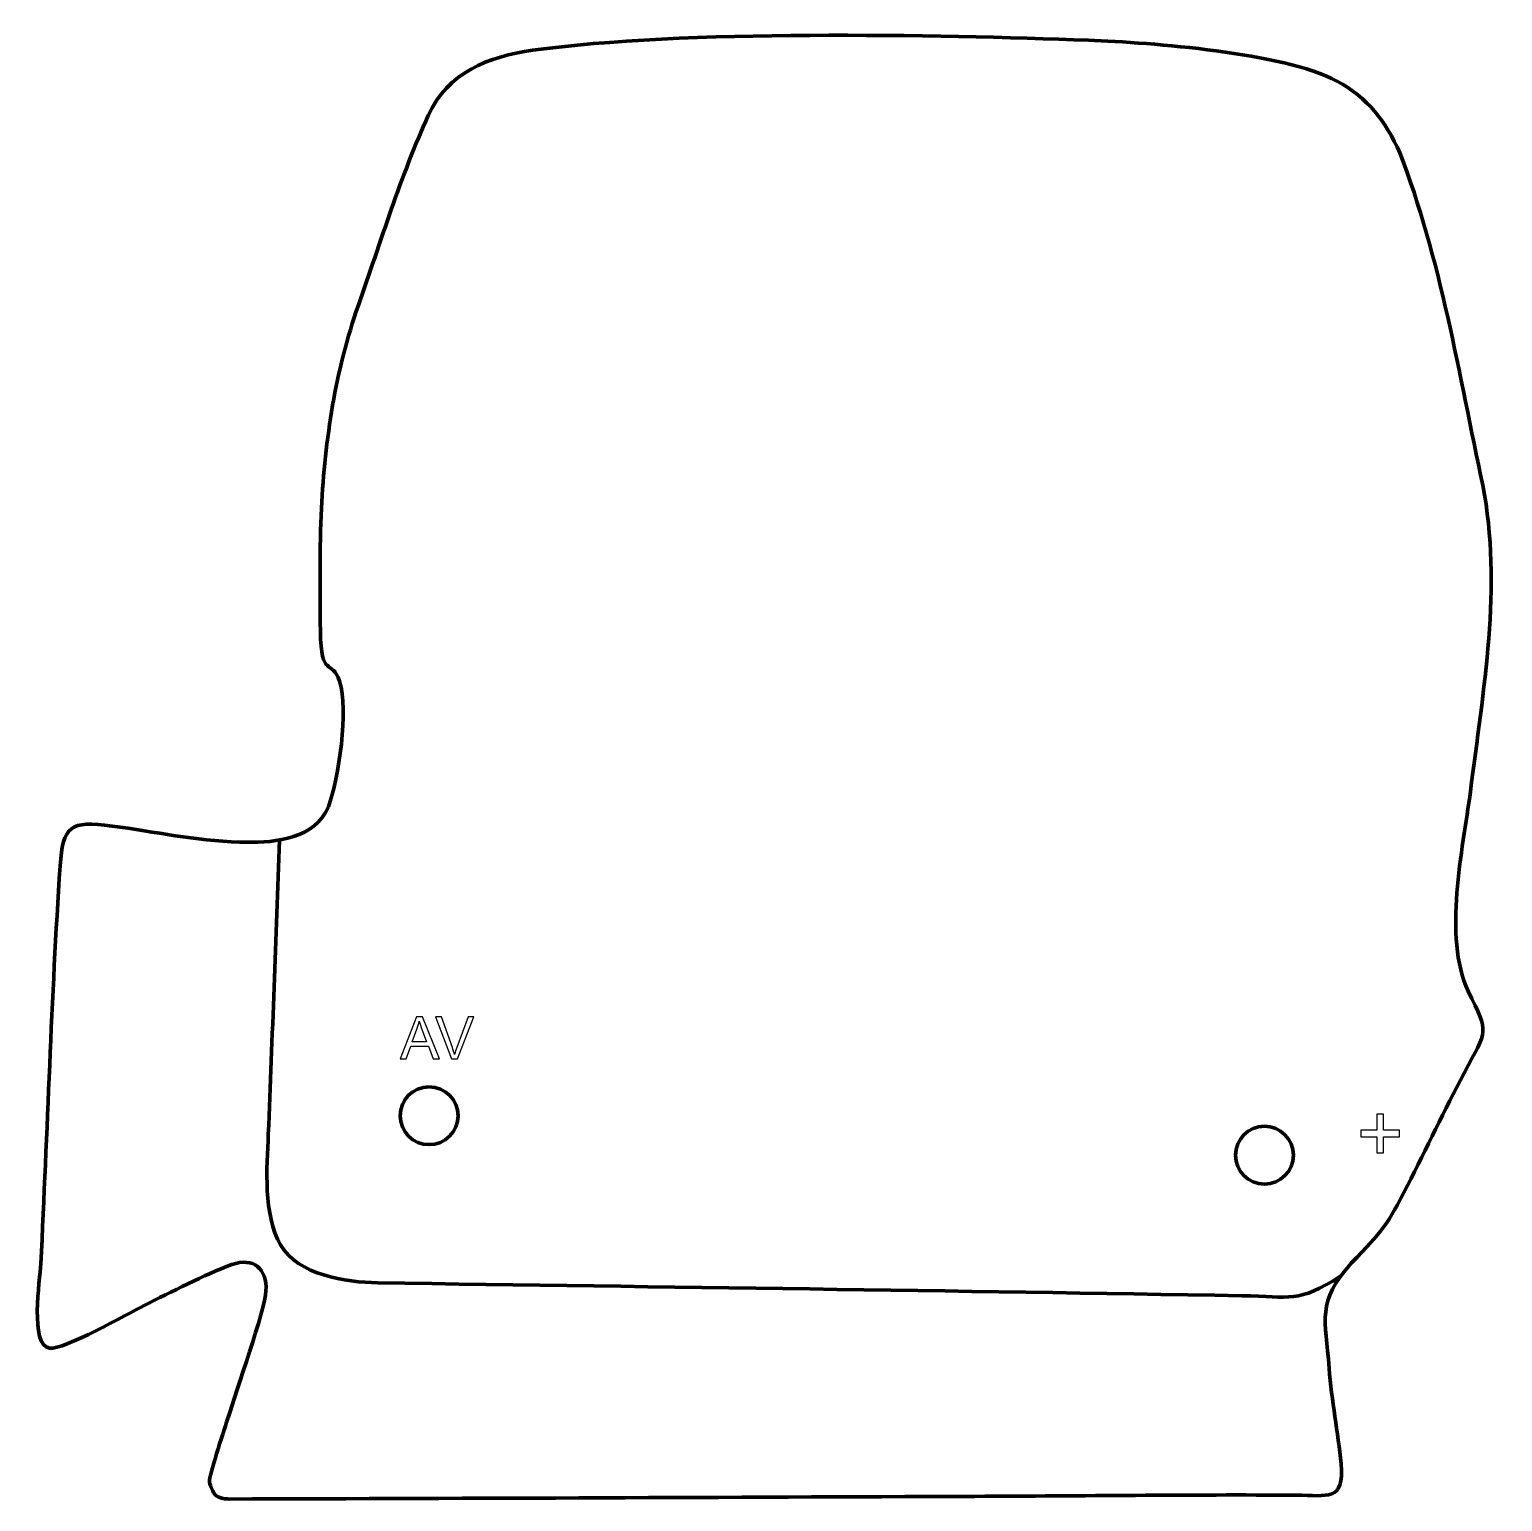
# Model space of a CAD drawing. Header units: millimetres. Extents: x 914 to 1550, y 154 to 791.
import ezdxf

# ---------------------------------------------------------------- set-up
doc = ezdxf.new("R2010")
doc.units = ezdxf.units.MM
doc.header["$MEASUREMENT"] = 0
doc.layers.add('layer 2', color=7, linetype='Continuous')
doc.layers.add('layer 3', color=7, linetype='Continuous')

msp = doc.modelspace()

# ---------------------------------------------------------------- linework, layer by layer
at = {"layer": 'layer 2', "color": 142, "lineweight": 200}
for centre in [(1086.2786, 321.2006), (1447.1707, 304.1352)]:
    msp.add_ellipse(centre, major_axis=(0, 12.5), ratio=1, dxfattribs=at)
at = {"layer": 'layer 2', "color": 142, "lineweight": 158}
msp.add_open_spline([(1480.0748, 251.798), (1461.3099, 240.0344), (1458.7765, 243.035), (1437.469, 243.4107), (1437.469, 243.4107), (1313.0651, 245.6045), (1188.5456, 247.1068), (1064.1235, 248.9937), (1064.1235, 248.9937), (1050.3778, 249.2022), (1029.6347, 252.3477), (1022.1005, 265.3653), (1022.1005, 265.3653), (1014.5739, 278.3699), (1016.1891, 298.6759), (1016.83, 313.1597), (1016.83, 313.1597), (1018.5886, 355.5374), (1020.0583, 397.9268), (1021.6898, 440.3095)], degree=3, knots=[0, 0, 0, 0, 0.16666667, 0.16666667, 0.16666667, 0.16666667, 0.33333333, 0.33333333, 0.33333333, 0.33333333, 0.5, 0.5, 0.5, 0.5, 0.66666667, 0.66666667, 0.66666667, 0.66666667, 1, 1, 1, 1], dxfattribs=at)
at = {"layer": 'layer 2', "color": 142}
for points, knots in [([(1073.8038, 345.7095), (1073.8038, 345.7095), (1080.7803, 363.8959), (1080.7803, 363.8959), (1080.7803, 363.8959), (1080.7803, 363.8959), (1083.4262, 363.8959), (1083.4262, 363.8959), (1083.4262, 363.8959), (1083.4262, 363.8959), (1090.8303, 345.7095), (1090.8303, 345.7095), (1090.8303, 345.7095), (1090.8303, 345.7095), (1088.0913, 345.7095), (1088.0913, 345.7095), (1088.0913, 345.7095), (1088.0913, 345.7095), (1085.9873, 351.2213), (1085.9873, 351.2213), (1085.9873, 351.2213), (1085.9873, 351.2213), (1078.3292, 351.2213), (1078.3292, 351.2213), (1078.3292, 351.2213), (1078.3292, 351.2213), (1076.3565, 345.7095), (1076.3565, 345.7095), (1076.3565, 345.7095), (1076.3565, 345.7095), (1073.8038, 345.7095), (1073.8038, 345.7095)], [0, 0, 0, 0, 0.11111111, 0.11111111, 0.11111111, 0.11111111, 0.22222222, 0.22222222, 0.22222222, 0.22222222, 0.33333333, 0.33333333, 0.33333333, 0.33333333, 0.44444444, 0.44444444, 0.44444444, 0.44444444, 0.55555556, 0.55555556, 0.55555556, 0.55555556, 0.66666667, 0.66666667, 0.66666667, 0.66666667, 0.77777778, 0.77777778, 0.77777778, 0.77777778, 1, 1, 1, 1]), ([(1096.0373, 345.7095), (1096.0373, 345.7095), (1089.01, 363.8959), (1089.01, 363.8959), (1089.01, 363.8959), (1089.01, 363.8959), (1091.6177, 363.8959), (1091.6177, 363.8959), (1091.6177, 363.8959), (1091.6177, 363.8959), (1096.3421, 350.6794), (1096.3421, 350.6794), (1096.3421, 350.6794), (1096.7189, 349.6211), (1097.0406, 348.6305), (1097.2946, 347.7034), (1097.2946, 347.7034), (1097.574, 348.6982), (1097.9, 349.6888), (1098.2725, 350.6794), (1098.2725, 350.6794), (1098.2725, 350.6794), (1103.1747, 363.8959), (1103.1747, 363.8959), (1103.1747, 363.8959), (1103.1747, 363.8959), (1105.63, 363.8959), (1105.63, 363.8959), (1105.63, 363.8959), (1105.63, 363.8959), (1098.5392, 345.7095), (1098.5392, 345.7095), (1098.5392, 345.7095), (1098.5392, 345.7095), (1096.0373, 345.7095), (1096.0373, 345.7095)], [0, 0, 0, 0, 0.1, 0.1, 0.1, 0.1, 0.2, 0.2, 0.2, 0.2, 0.3, 0.3, 0.3, 0.3, 0.4, 0.4, 0.4, 0.4, 0.5, 0.5, 0.5, 0.5, 0.6, 0.6, 0.6, 0.6, 0.7, 0.7, 0.7, 0.7, 0.8, 0.8, 0.8, 0.8, 1, 1, 1, 1]), ([(1079.0362, 353.1771), (1079.0362, 353.1771), (1085.2338, 353.1771), (1085.2338, 353.1771), (1085.2338, 353.1771), (1085.2338, 353.1771), (1083.3373, 358.219), (1083.3373, 358.219), (1083.3373, 358.219), (1082.7658, 359.7515), (1082.334, 361.0172), (1082.0334, 362.0163), (1082.0334, 362.0163), (1081.7836, 360.831), (1081.4492, 359.6668), (1081.0301, 358.5153), (1081.0301, 358.5153), (1081.0301, 358.5153), (1079.0362, 353.1771), (1079.0362, 353.1771)], [0, 0, 0, 0, 0.16666667, 0.16666667, 0.16666667, 0.16666667, 0.33333333, 0.33333333, 0.33333333, 0.33333333, 0.5, 0.5, 0.5, 0.5, 0.66666667, 0.66666667, 0.66666667, 0.66666667, 1, 1, 1, 1]), ([(1495.7113, 305.1845), (1495.7113, 305.1845), (1495.7113, 312.099), (1495.7113, 312.099), (1495.7113, 312.099), (1495.7113, 312.099), (1488.8322, 312.099), (1488.8322, 312.099), (1488.8322, 312.099), (1488.8322, 312.099), (1488.8322, 314.9918), (1488.8322, 314.9918), (1488.8322, 314.9918), (1488.8322, 314.9918), (1495.7113, 314.9918), (1495.7113, 314.9918), (1495.7113, 314.9918), (1495.7113, 314.9918), (1495.7113, 321.8709), (1495.7113, 321.8709), (1495.7113, 321.8709), (1495.7113, 321.8709), (1498.6394, 321.8709), (1498.6394, 321.8709), (1498.6394, 321.8709), (1498.6394, 321.8709), (1498.6394, 314.9918), (1498.6394, 314.9918), (1498.6394, 314.9918), (1498.6394, 314.9918), (1505.5186, 314.9918), (1505.5186, 314.9918), (1505.5186, 314.9918), (1505.5186, 314.9918), (1505.5186, 312.099), (1505.5186, 312.099), (1505.5186, 312.099), (1505.5186, 312.099), (1498.6394, 312.099), (1498.6394, 312.099), (1498.6394, 312.099), (1498.6394, 312.099), (1498.6394, 305.1845), (1498.6394, 305.1845), (1498.6394, 305.1845), (1498.6394, 305.1845), (1495.7113, 305.1845), (1495.7113, 305.1845)], [0, 0, 0, 0, 0.07692308, 0.07692308, 0.07692308, 0.07692308, 0.15384615, 0.15384615, 0.15384615, 0.15384615, 0.23076923, 0.23076923, 0.23076923, 0.23076923, 0.30769231, 0.30769231, 0.30769231, 0.30769231, 0.38461538, 0.38461538, 0.38461538, 0.38461538, 0.46153846, 0.46153846, 0.46153846, 0.46153846, 0.53846154, 0.53846154, 0.53846154, 0.53846154, 0.61538462, 0.61538462, 0.61538462, 0.61538462, 0.69230769, 0.69230769, 0.69230769, 0.69230769, 0.76923077, 0.76923077, 0.76923077, 0.76923077, 0.84615385, 0.84615385, 0.84615385, 0.84615385, 1, 1, 1, 1])]:
    msp.add_open_spline(points, degree=3, knots=knots, dxfattribs=at)
at = {"layer": 'layer 3', "color": 242, "lineweight": 158}
msp.add_open_spline([(1042.7961, 454.6229), (1047.2024, 466.9029), (1051.7048, 496.6645), (1047.652, 508.8806), (1047.652, 508.8806), (1044.3068, 518.9638), (1039.5771, 509.6159), (1039.3207, 530.7028), (1039.3207, 530.7028), (1039.1654, 547.8077), (1039.0403, 566.645), (1039.737, 583.6663), (1039.737, 583.6663), (1041.3958, 613.374), (1045.7906, 643.3326), (1055.7392, 671.4492), (1055.7392, 671.4492), (1065.1418, 698.1809), (1074.2455, 727.7114), (1085.8966, 753.3564), (1085.8966, 753.3564), (1094.3623, 771.9902), (1111.9295, 778.8846), (1130.9971, 781.5328), (1130.9971, 781.5328), (1195.8959, 790.5465), (1305.4842, 788.3124), (1371.1813, 785.8615), (1371.1813, 785.8615), (1398.3858, 784.8465), (1455.2714, 780.6145), (1478.4486, 768.2533), (1478.4486, 768.2533), (1491.805, 761.1299), (1499.5585, 750.9035), (1505.599, 737.2444), (1505.599, 737.2444), (1523.2494, 692.1035), (1531.2922, 641.0565), (1541.4874, 593.6458), (1541.4874, 593.6458), (1550.0375, 549.8202), (1541.6108, 505.0303), (1536.169, 461.2116), (1536.169, 461.2116), (1532.8465, 436.0786), (1524.2031, 398.4978), (1535.2247, 375.0128), (1535.2247, 375.0128), (1544.2665, 355.9715), (1543.7085, 359.1464), (1533.4154, 339.5305), (1533.4154, 339.5305), (1525.0103, 323.4733), (1517.1041, 307.216), (1509.0291, 290.9962), (1509.0291, 290.9962), (1500.1866, 273.8686), (1498.2359, 271.3779), (1484.7729, 257.619), (1484.7729, 257.619), (1469.5038, 240.2794), (1473.5377, 233.6345), (1475.1242, 212.1312), (1475.1242, 212.1312), (1476.231, 197.9791), (1478.9765, 184.4724), (1480.2854, 170.7047), (1480.2854, 170.7047), (1481.8279, 154.4796), (1474.3935, 157.1436), (1460.9705, 157.2304), (1460.9705, 157.2304), (1414.7166, 157.5296), (1368.2928, 156.8974), (1322.0093, 156.7234), (1322.0093, 156.7234), (1214.6651, 156.305), (1107.306, 155.8255), (999.962, 155.5719), (999.962, 155.5719), (999.2344, 155.5719), (996.7209, 155.7703), (995.861, 156.1672), (995.861, 156.1672), (995.0011, 156.5641), (994.0751, 156.6964), (993.2152, 158.4162), (993.2152, 158.4162), (992.3553, 160.136), (991.4953, 161.2605), (991.4292, 163.7079), (991.4292, 163.7079), (991.9102, 167.9688), (998.0549, 186.33), (999.5734, 191.2003), (999.5734, 191.2003), (1002.8054, 201.5068), (1015.4134, 237.5384), (1015.8145, 245.4583), (1015.8145, 245.4583), (1016.3063, 255.1699), (1010.39, 260.1781), (1001.0488, 256.8334), (1001.0488, 256.8334), (989.0681, 252.5437), (974.9177, 244.8981), (963.2256, 239.2055), (963.2256, 239.2055), (956.0403, 235.5438), (928.3269, 219.8832), (922.3162, 220.7249), (922.3162, 220.7249), (913.6395, 221.9399), (918.1616, 250.3109), (918.5237, 257.1526), (918.5237, 257.1526), (921.4646, 314.4432), (923.0537, 371.849), (926.8904, 429.0917), (926.8904, 429.0917), (928.0586, 446.5217), (931.1771, 448.7601), (949.3584, 446.363), (949.3584, 446.363), (968.2566, 443.8713), (984.8691, 440.0225), (1004.3354, 439.4297), (1004.3354, 439.4297), (1004.3354, 439.4297), (1007.2146, 439.342), (1007.2146, 439.342), (1007.2146, 439.342), (1020.487, 439.2227), (1036.7954, 440.8743), (1042.7961, 454.6229)], degree=3, knots=[0, 0, 0, 0, 0.02857143, 0.02857143, 0.02857143, 0.02857143, 0.05714286, 0.05714286, 0.05714286, 0.05714286, 0.08571429, 0.08571429, 0.08571429, 0.08571429, 0.11428571, 0.11428571, 0.11428571, 0.11428571, 0.14285714, 0.14285714, 0.14285714, 0.14285714, 0.17142857, 0.17142857, 0.17142857, 0.17142857, 0.2, 0.2, 0.2, 0.2, 0.22857143, 0.22857143, 0.22857143, 0.22857143, 0.25714286, 0.25714286, 0.25714286, 0.25714286, 0.28571429, 0.28571429, 0.28571429, 0.28571429, 0.31428571, 0.31428571, 0.31428571, 0.31428571, 0.34285714, 0.34285714, 0.34285714, 0.34285714, 0.37142857, 0.37142857, 0.37142857, 0.37142857, 0.4, 0.4, 0.4, 0.4, 0.42857143, 0.42857143, 0.42857143, 0.42857143, 0.45714286, 0.45714286, 0.45714286, 0.45714286, 0.48571429, 0.48571429, 0.48571429, 0.48571429, 0.51428571, 0.51428571, 0.51428571, 0.51428571, 0.54285714, 0.54285714, 0.54285714, 0.54285714, 0.57142857, 0.57142857, 0.57142857, 0.57142857, 0.6, 0.6, 0.6, 0.6, 0.62857143, 0.62857143, 0.62857143, 0.62857143, 0.65714286, 0.65714286, 0.65714286, 0.65714286, 0.68571429, 0.68571429, 0.68571429, 0.68571429, 0.71428571, 0.71428571, 0.71428571, 0.71428571, 0.74285714, 0.74285714, 0.74285714, 0.74285714, 0.77142857, 0.77142857, 0.77142857, 0.77142857, 0.8, 0.8, 0.8, 0.8, 0.82857143, 0.82857143, 0.82857143, 0.82857143, 0.85714286, 0.85714286, 0.85714286, 0.85714286, 0.88571429, 0.88571429, 0.88571429, 0.88571429, 0.91428571, 0.91428571, 0.91428571, 0.91428571, 0.94285714, 0.94285714, 0.94285714, 0.94285714, 1, 1, 1, 1], dxfattribs=at)

doc.saveas('drawing.dxf')
